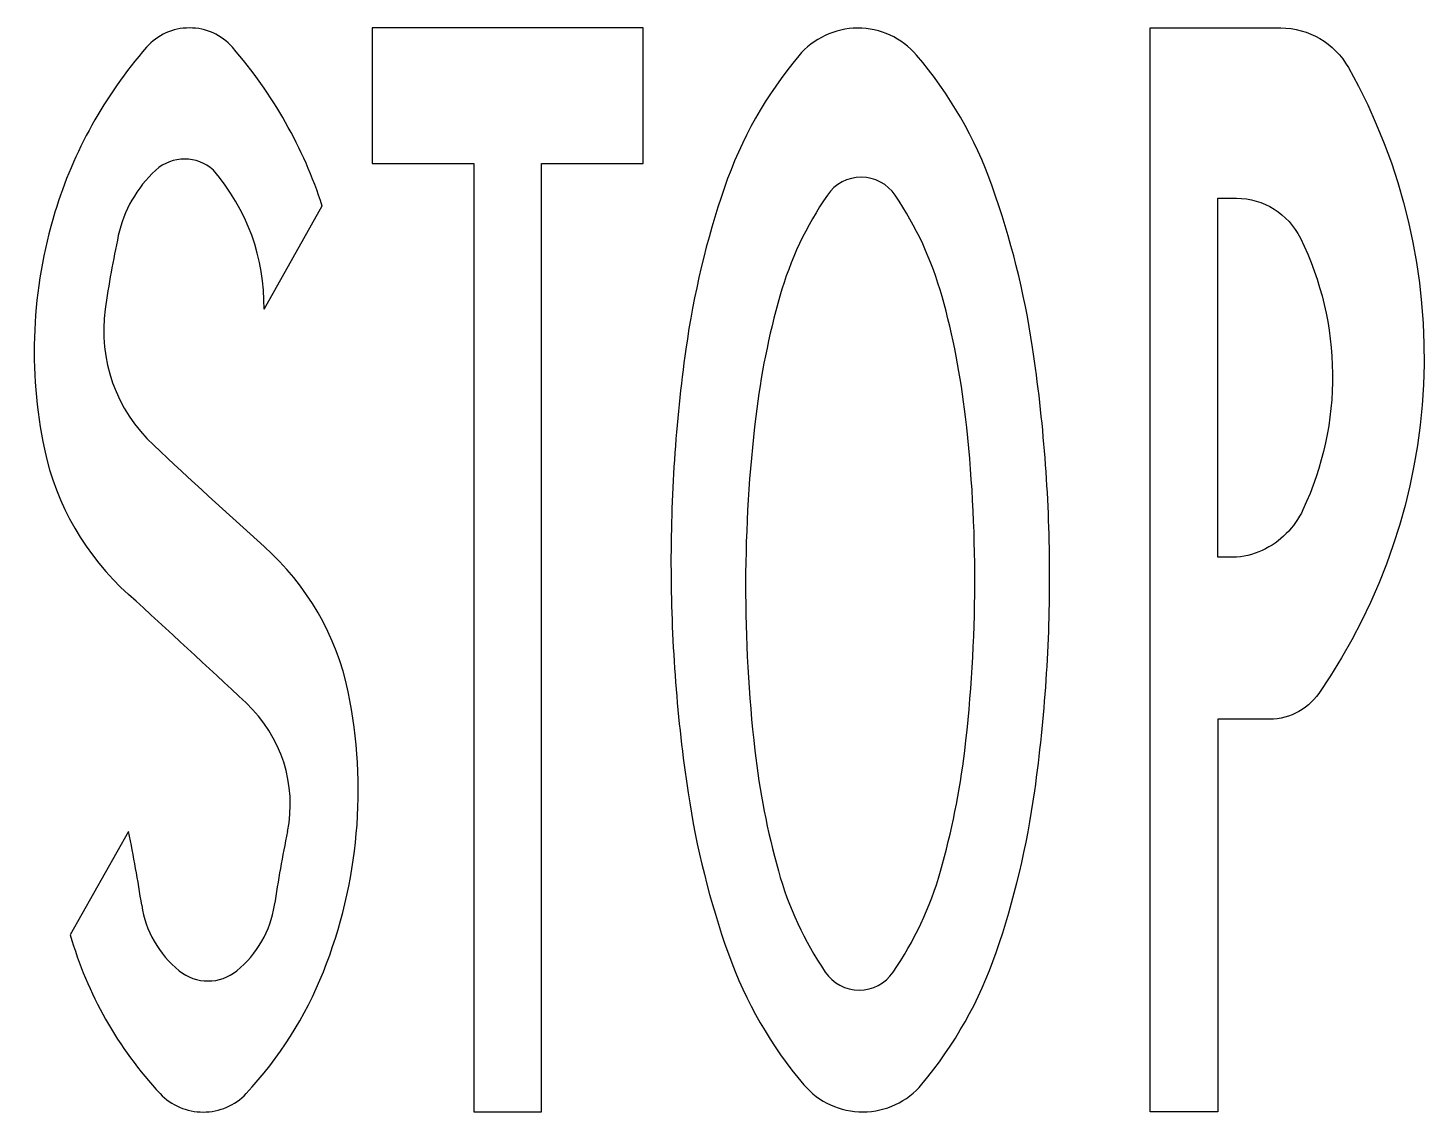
# Model space of a CAD drawing. Header units: metres. Extents: x -1.05 to 1.01, y 0 to 1.6.
import ezdxf

# ---------------------------------------------------------------- set-up
doc = ezdxf.new("R2010")
doc.units = ezdxf.units.M
doc.header["$LTSCALE"] = 0.2

msp = doc.modelspace()

# ---------------------------------------------------------------- linework, layer by layer
msp.add_line((-0.8978, 0.4137), (-0.9838, 0.2613))
at = {"flags": 128}
msp.add_lwpolyline([(-0.5382, 1.6), (-0.5382, 1.4), (-0.3882, 1.4), (-0.3882, 0), (-0.2882, 0), (-0.2882, 1.4), (-0.1382, 1.4), (-0.1382, 1.6)], close=True, dxfattribs=at)
for points in [[(0.1783, 1.5997, 0.221001), (0.0914, 1.5588, 0.091404), (-0.0182, 1.3644, 0.048145), (-0.0752, 1.1259, 0.035951), (-0.0971, 0.7984, 0.035951), (-0.0719, 0.4712, 0.048145), (-0.0124, 0.2333, 0.091404), (0.0992, 0.04, 0.221001), (0.1864, 0, 0.221001), (0.2733, 0.0409, 0.091404), (0.3829, 0.2353, 0.048145), (0.4399, 0.4738, 0.035951), (0.4618, 0.8013, 0.035951), (0.4366, 1.1285, 0.048145), (0.3771, 1.3664, 0.091404), (0.2655, 1.5597, 0.221001)], [(0.1838, 1.3797, 0.248159), (0.1337, 1.3533, 0.080902), (0.0637, 1.2043, 0.039673), (0.028, 1.0266, 0.029084), (0.013, 0.7802, 0.029084), (0.0267, 0.5336, 0.039673), (0.0614, 0.3558, 0.080902), (0.1306, 0.2064, 0.248159), (0.1806, 0.1798, 0.248159), (0.2307, 0.2061, 0.080902), (0.3007, 0.3552, 0.039673), (0.3364, 0.5328, 0.029084), (0.3514, 0.7792, 0.029084), (0.3377, 1.0258, 0.039673), (0.303, 1.2036, 0.080902), (0.2338, 1.353, 0.248159)]]:
    msp.add_lwpolyline(points, format="xyb", close=True)
for points in [[(0.61, 1.6), (0.803, 1.6, -0.271041), (0.9028, 1.5416, -0.287164), (0.8591, 0.6178, -0.262181), (0.7806, 0.5798), (0.71, 0.5798), (0.71, 0), (0.61, 0)], [(0.71, 0.8188), (0.71, 1.3486), (0.7375, 1.3486, -0.285912), (0.8319, 1.2898, -0.227348), (0.8358, 0.8888, -0.176167), (0.7758, 0.8288, -0.105497), (0.7321, 0.8188)]]:
    msp.add_lwpolyline(points, format="xyb", close=True, dxfattribs=at)
msp.add_lwpolyline([(-0.6978, 1.1848), (-0.6978, 1.1848), (-0.6118, 1.3372)], dxfattribs=at)
for centre, major_axis, start_param, end_param in [((-0.8079, 1.5203), (-0.0827, 0), 3.838654, 5.586124), ((-0.3337, 1.1376), (0.7012, 0), 2.444531, 2.855911), ((-1.2854, 1.1349), (0.7055, 0), 0.302007, 0.697061), ((-0.8151, 1.3473), (0.0614, 0), 0.806176, 2.335417), ((-0.7242, 1.256), (0.1927, 0), 2.335417, 2.938331), ((-1.0218, 1.1905), (0.324, 0), -0.01823, 0.69325), ((-0.282, 1.123), (-0.7551, 0), -0.285682, 0.199986), ((0.7878, 0.9556), (1.7365, 0), 2.938331, 3.004251), ((-0.6908, 1.1526), (-0.2438, 0), -0.137342, 0.799746), ((-0.6107, 1.0587), (0.4197, 0), 3.341579, 3.958951), ((6.3364, 8.123), (-10.3275, 0), 0.799746, 0.821514), ((-0.98, 0.5424), (0.4143, 0), 0.19583, 0.821514), ((-8.8747, -7.4328), (-11.6596, 0), 3.938362, 3.958951), ((-1.335, 0.4745), (0.7762, 0), -0.366189, 0.19583), ((-0.876, 0.4542), (0.2169, 0), -0.195129, 0.79677), ((-3.1592, -0.0171), (-2.3052, 0), 3.287068, 3.336721), ((1.5982, -0.0171), (2.3052, 0), 2.946464, 2.996118), ((-0.7174, 0.3277), (-0.1628, 0), 0.145475, 0.863963), ((-0.8437, 0.3277), (0.1628, 0), -0.863963, -0.145475), ((-0.405, 0.4137), (-0.6, 0), 0.26669, 0.499534), ((-0.7805, 0.2564), (-0.0655, 0), 0.863963, 2.27763), ((-1.1705, 0.4137), (0.6, 0), -0.732378, -0.366189), ((-0.405, 0.4137), (-0.6, 0), 0.499534, 0.732378), ((-0.7877, 0.082), (-0.0853, 0), 0.732378, 2.409214)]:
    msp.add_ellipse(centre, major_axis=major_axis, ratio=0.963855, start_param=start_param, end_param=end_param)

doc.saveas('drawing.dxf')
